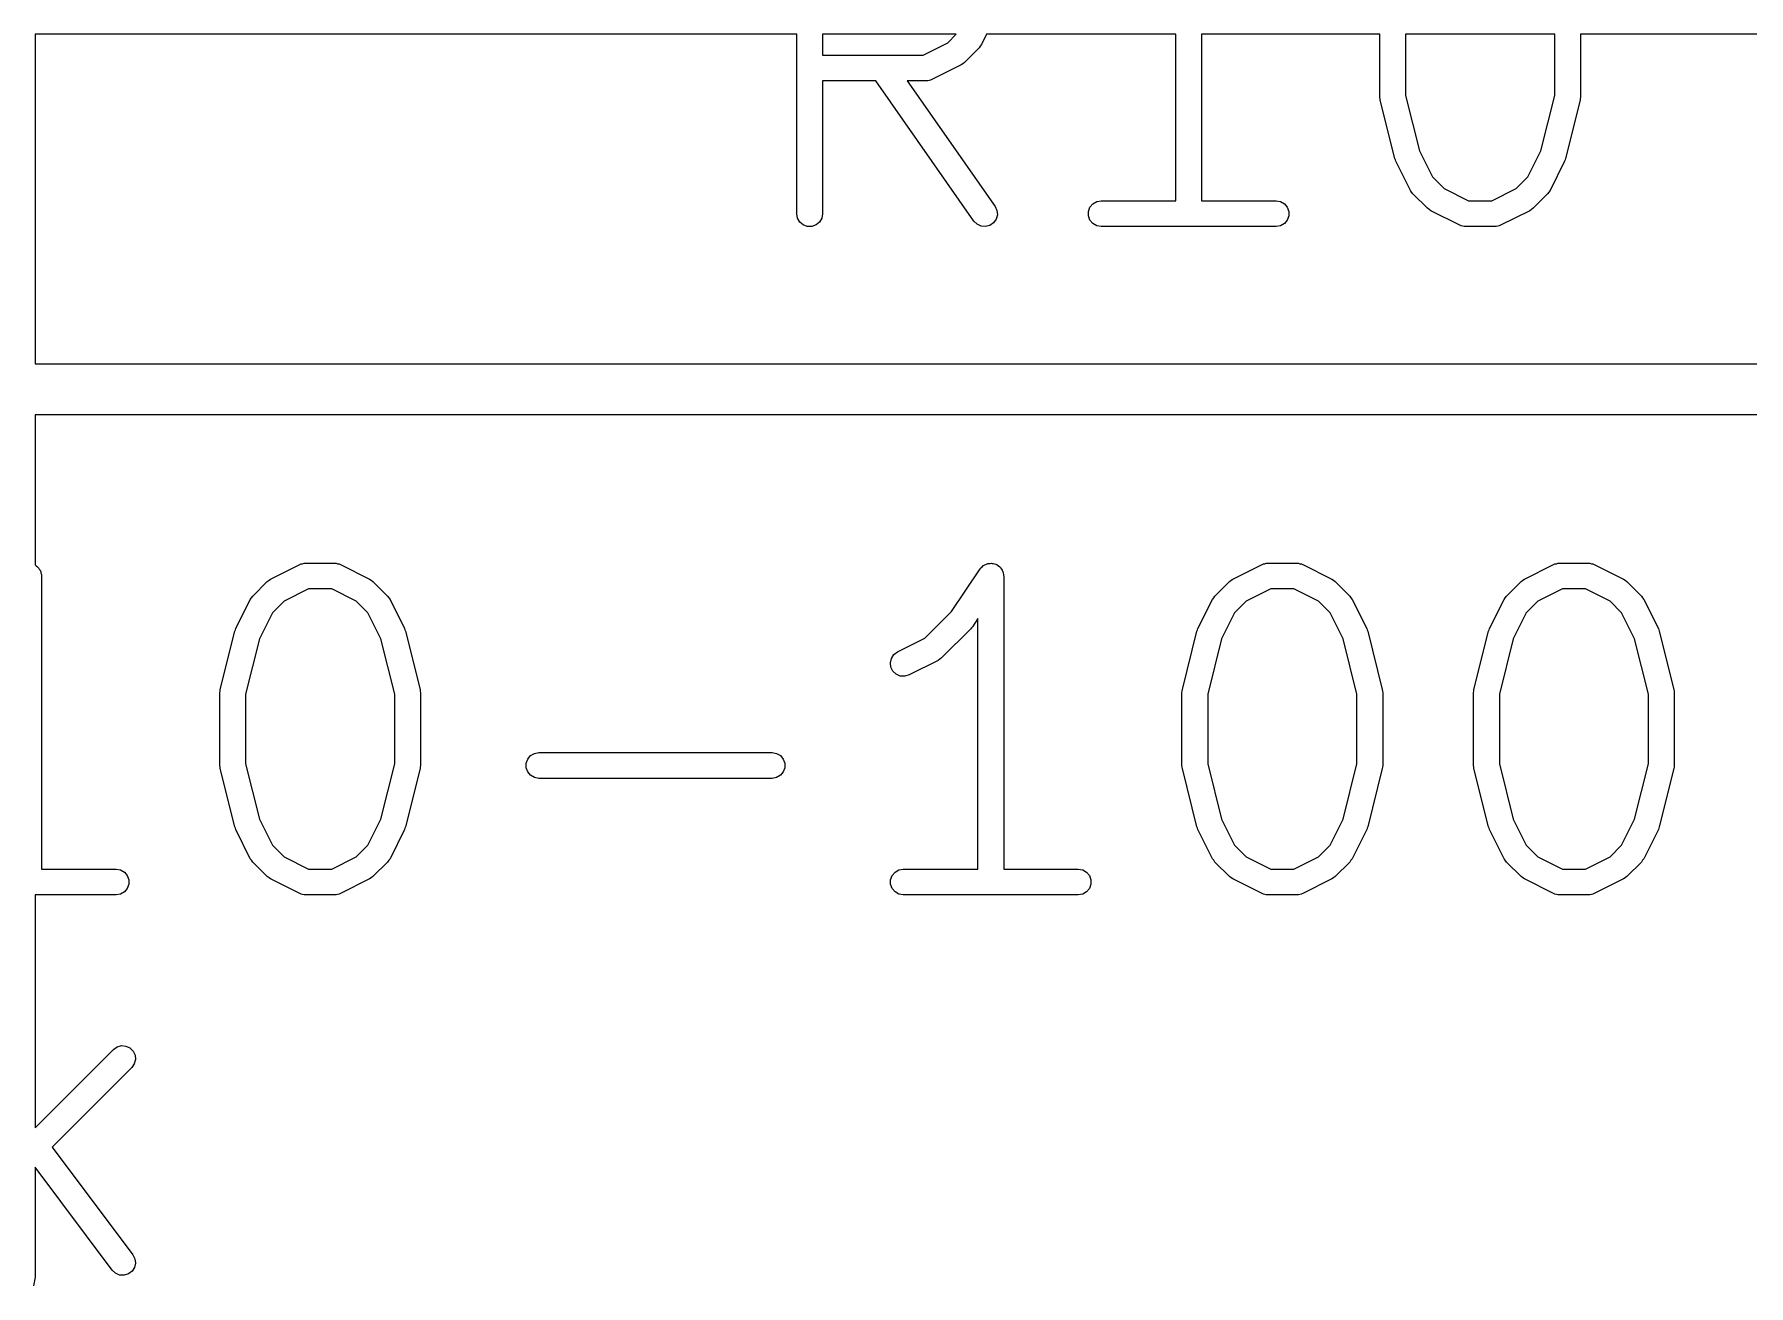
# Model space of a CAD drawing. Extents: x -2.2 to 89.1, y -78.6 to 9.2.
# Drawn here: x 65.1 to 71.85, y -42.53 to -37.6 of the extents above; entities that cross this region are included whole.
import ezdxf

# ---------------------------------------------------------------- set-up
doc = ezdxf.new("R2010")
doc.units = 0
doc.header["$MEASUREMENT"] = 0
doc.layers.add('BLACK', color=7, linetype='CONTINUOUS')

msp = doc.modelspace()

# ---------------------------------------------------------------- linework, layer by layer
at = {"layer": 'Black'}
for p, q in [((68.1015, -37.6), (65.1, -37.6)), ((65.1, -37.6), (65.1, -38.9)), ((68.1015, -38.3075), (68.1015, -37.6)), ((68.2031, -37.6), (68.2031, -37.6822)), ((68.7305, -37.6), (68.2031, -37.6)), ((68.6967, -37.6338), (68.7305, -37.6)), ((68.8501, -37.6), (68.8297, -37.6408)), ((69.5952, -37.6), (68.8501, -37.6)), ((69.5952, -38.2567), (69.5952, -37.6)), ((70.3996, -37.6), (69.6968, -37.6)), ((69.6968, -37.6), (69.6968, -38.2567)), ((70.3996, -37.8479), (70.3996, -37.6)), ((70.5012, -37.6), (70.5012, -37.8417)), ((71.089, -37.6), (70.5012, -37.6)), ((71.089, -37.8417), (71.089, -37.6)), ((72.6353, -37.6), (71.1906, -37.6)), ((71.1906, -37.6), (71.1906, -37.8479)), ((68.2031, -37.6822), (68.5999, -37.6822)), ((68.5999, -37.6822), (68.6967, -37.6338)), ((68.8202, -37.654), (68.7627, -37.7115)), ((68.8248, -37.6474), (68.8202, -37.654)), ((68.8297, -37.6408), (68.8248, -37.6474)), ((68.7495, -37.721), (68.6346, -37.7785)), ((68.7561, -37.7161), (68.7495, -37.721)), ((68.7627, -37.7115), (68.7561, -37.7161)), ((68.4131, -37.7838), (68.2031, -37.7838)), ((68.2031, -37.7838), (68.2031, -38.3075)), ((68.8001, -38.3367), (68.4131, -37.7838)), ((68.6119, -37.7838), (68.5371, -37.7838)), ((68.5371, -37.7838), (68.8833, -38.2784)), ((68.6148, -37.7833), (68.6119, -37.7838)), ((68.6177, -37.7835), (68.6148, -37.7833)), ((68.6234, -37.7818), (68.6177, -37.7835)), ((68.6293, -37.7808), (68.6234, -37.7818)), ((68.6318, -37.7793), (68.6293, -37.7808)), ((68.6346, -37.7785), (68.6318, -37.7793)), ((70.4006, -37.8541), (70.3996, -37.8479)), ((70.4011, -37.8603), (70.4006, -37.8541)), ((70.4585, -38.0901), (70.4011, -37.8603)), ((70.5012, -37.8417), (70.5557, -38.06)), ((71.0344, -38.06), (71.089, -37.8417)), ((71.1891, -37.8602), (71.1316, -38.0901)), ((71.1895, -37.8541), (71.1891, -37.8602)), ((71.1906, -37.8479), (71.1895, -37.8541)), ((70.4608, -38.0951), (70.4585, -38.0901)), ((70.4624, -38.1005), (70.4608, -38.0951)), ((70.5198, -38.2154), (70.4624, -38.1005)), ((70.5557, -38.06), (70.607, -38.1626)), ((70.9831, -38.1626), (71.0344, -38.06)), ((71.1278, -38.1005), (71.0703, -38.2154)), ((71.1294, -38.0951), (71.1278, -38.1005)), ((71.1316, -38.0901), (71.1294, -38.0951)), ((70.607, -38.1626), (70.6528, -38.2083)), ((70.9373, -38.2083), (70.9831, -38.1626)), ((70.5247, -38.2219), (70.5198, -38.2154)), ((70.5293, -38.2286), (70.5247, -38.2219)), ((70.5868, -38.286), (70.5293, -38.2286)), ((70.6528, -38.2083), (70.7496, -38.2567)), ((70.8405, -38.2567), (70.9373, -38.2083)), ((71.0608, -38.2286), (71.0033, -38.286)), ((71.0655, -38.2219), (71.0608, -38.2286)), ((71.0703, -38.2154), (71.0655, -38.2219)), ((68.1045, -38.3249), (68.1015, -38.3075)), ((68.2031, -38.3075), (68.2, -38.3249)), ((68.8833, -38.2784), (68.8908, -38.2944)), ((68.8908, -38.2944), (68.8923, -38.312)), ((69.2513, -38.2987), (69.2573, -38.2821)), ((69.2513, -38.3164), (69.2513, -38.2987)), ((69.2573, -38.2821), (69.2687, -38.2686)), ((69.2687, -38.2686), (69.2839, -38.2598)), ((69.2839, -38.2598), (69.3013, -38.2567)), ((69.3013, -38.2567), (69.5952, -38.2567)), ((69.6968, -38.2567), (69.9907, -38.2567)), ((69.9907, -38.2567), (70.0081, -38.2598)), ((70.0081, -38.2598), (70.0234, -38.2686)), ((70.0234, -38.2686), (70.0347, -38.2821)), ((70.0347, -38.2821), (70.0408, -38.2987)), ((70.0408, -38.2987), (70.0408, -38.3164)), ((70.5935, -38.2907), (70.5868, -38.286)), ((70.6, -38.2955), (70.5935, -38.2907)), ((70.7149, -38.353), (70.6, -38.2955)), ((70.7496, -38.2567), (70.8405, -38.2567)), ((70.9901, -38.2955), (70.8752, -38.353)), ((70.9967, -38.2907), (70.9901, -38.2955)), ((71.0033, -38.286), (70.9967, -38.2907)), ((68.1133, -38.3402), (68.1045, -38.3249)), ((68.1269, -38.3515), (68.1133, -38.3402)), ((68.1434, -38.3576), (68.1269, -38.3515)), ((68.1611, -38.3576), (68.1434, -38.3576)), ((68.1777, -38.3515), (68.1611, -38.3576)), ((68.1912, -38.3402), (68.1777, -38.3515)), ((68.2, -38.3249), (68.1912, -38.3402)), ((68.8125, -38.3492), (68.8001, -38.3367)), ((68.8285, -38.3566), (68.8125, -38.3492)), ((68.8461, -38.3582), (68.8285, -38.3566)), ((68.8632, -38.3536), (68.8461, -38.3582)), ((68.8776, -38.3435), (68.8632, -38.3536)), ((68.8877, -38.329), (68.8776, -38.3435)), ((68.8923, -38.312), (68.8877, -38.329)), ((69.2573, -38.3329), (69.2513, -38.3164)), ((69.2687, -38.3465), (69.2573, -38.3329)), ((69.2839, -38.3553), (69.2687, -38.3465)), ((69.3013, -38.3583), (69.2839, -38.3553)), ((69.9907, -38.3583), (69.3013, -38.3583)), ((70.0081, -38.3553), (69.9907, -38.3583)), ((70.0234, -38.3465), (70.0081, -38.3553)), ((70.0347, -38.3329), (70.0234, -38.3465)), ((70.0408, -38.3164), (70.0347, -38.3329)), ((70.7177, -38.3538), (70.7149, -38.353)), ((70.7202, -38.3553), (70.7177, -38.3538)), ((70.7261, -38.3563), (70.7202, -38.3553)), ((70.7318, -38.358), (70.7261, -38.3563)), ((70.7347, -38.3578), (70.7318, -38.358)), ((70.7376, -38.3583), (70.7347, -38.3578)), ((70.8525, -38.3583), (70.7376, -38.3583)), ((70.8554, -38.3578), (70.8525, -38.3583)), ((70.8583, -38.358), (70.8554, -38.3578)), ((70.864, -38.3563), (70.8583, -38.358)), ((70.8699, -38.3553), (70.864, -38.3563)), ((70.8724, -38.3538), (70.8699, -38.3553)), ((70.8752, -38.353), (70.8724, -38.3538)), ((65.1, -38.9), (75, -38.9)), ((75, -39.1), (65.1, -39.1)), ((65.1, -39.1), (65.1, -39.6921)), ((65.1, -39.6921), (65.1046, -39.696)), ((65.1046, -39.696), (65.1096, -39.6993)), ((65.1096, -39.6993), (65.1113, -39.7016)), ((65.1113, -39.7016), (65.1134, -39.7034)), ((65.1134, -39.7034), (65.1165, -39.7086)), ((65.1165, -39.7086), (65.1201, -39.7135)), ((65.1201, -39.7135), (65.1209, -39.7162)), ((65.1209, -39.7162), (65.1223, -39.7187)), ((65.1223, -39.7187), (65.1233, -39.7246)), ((65.1233, -39.7246), (65.125, -39.7305)), ((66.0285, -39.7481), (66.1434, -39.6906)), ((66.1434, -39.6906), (66.1462, -39.6898)), ((66.1462, -39.6898), (66.1487, -39.6883)), ((66.1487, -39.6883), (66.1546, -39.6873)), ((66.1546, -39.6873), (66.1603, -39.6856)), ((66.1603, -39.6856), (66.1632, -39.6858)), ((66.1632, -39.6858), (66.1661, -39.6852)), ((66.1661, -39.6852), (66.281, -39.6852)), ((66.281, -39.6852), (66.2839, -39.6858)), ((66.2839, -39.6858), (66.2868, -39.6856)), ((66.2868, -39.6856), (66.2925, -39.6873)), ((66.2925, -39.6873), (66.2984, -39.6883)), ((66.2984, -39.6883), (66.3009, -39.6898)), ((66.3009, -39.6898), (66.3037, -39.6906)), ((66.3037, -39.6906), (66.4186, -39.7481)), ((68.712, -39.876), (68.8241, -39.7079)), ((68.8241, -39.7079), (68.8261, -39.7058)), ((68.8261, -39.7058), (68.8275, -39.7034)), ((68.8275, -39.7034), (68.8321, -39.6995)), ((68.8321, -39.6995), (68.8363, -39.6951)), ((68.8363, -39.6951), (68.8388, -39.6939)), ((68.8388, -39.6939), (68.841, -39.6921)), ((68.841, -39.6921), (68.8467, -39.69)), ((68.8467, -39.69), (68.8521, -39.6873)), ((68.8521, -39.6873), (68.8549, -39.687)), ((68.8549, -39.687), (68.8576, -39.686)), ((68.8576, -39.686), (68.8636, -39.686)), ((68.8636, -39.686), (68.8697, -39.6854)), ((68.8697, -39.6854), (68.8724, -39.686)), ((68.8724, -39.686), (68.8752, -39.686)), ((68.8752, -39.686), (68.8809, -39.6881)), ((68.8809, -39.6881), (68.8868, -39.6895)), ((68.8868, -39.6895), (68.8891, -39.6911)), ((68.8891, -39.6911), (68.8918, -39.6921)), ((68.8918, -39.6921), (68.8964, -39.696)), ((68.8964, -39.696), (68.9015, -39.6993)), ((68.9015, -39.6993), (68.9031, -39.7016)), ((68.9031, -39.7016), (68.9053, -39.7034)), ((68.9053, -39.7034), (68.9083, -39.7086)), ((68.9083, -39.7086), (68.9119, -39.7135)), ((68.9119, -39.7135), (68.9127, -39.7162)), ((68.9127, -39.7162), (68.9141, -39.7187)), ((68.9141, -39.7187), (68.9152, -39.7246)), ((68.9152, -39.7246), (68.9169, -39.7305)), ((69.8204, -39.7481), (69.9353, -39.6906)), ((69.9353, -39.6906), (69.9381, -39.6898)), ((69.9381, -39.6898), (69.9406, -39.6883)), ((69.9406, -39.6883), (69.9465, -39.6873)), ((69.9465, -39.6873), (69.9522, -39.6856)), ((69.9522, -39.6856), (69.9551, -39.6858)), ((69.9551, -39.6858), (69.958, -39.6852)), ((69.958, -39.6852), (70.0729, -39.6852)), ((70.0729, -39.6852), (70.0758, -39.6858)), ((70.0758, -39.6858), (70.0787, -39.6856)), ((70.0787, -39.6856), (70.0844, -39.6873)), ((70.0844, -39.6873), (70.0903, -39.6883)), ((70.0903, -39.6883), (70.0928, -39.6898)), ((70.0928, -39.6898), (70.0956, -39.6906)), ((70.0956, -39.6906), (70.2105, -39.7481)), ((70.9694, -39.7481), (71.0843, -39.6906)), ((71.0843, -39.6906), (71.0871, -39.6898)), ((71.0871, -39.6898), (71.0896, -39.6883)), ((71.0896, -39.6883), (71.0955, -39.6873)), ((71.0955, -39.6873), (71.1012, -39.6856)), ((71.1012, -39.6856), (71.1041, -39.6858)), ((71.1041, -39.6858), (71.107, -39.6852)), ((71.107, -39.6852), (71.2219, -39.6852)), ((71.2219, -39.6852), (71.2248, -39.6858)), ((71.2248, -39.6858), (71.2277, -39.6856)), ((71.2277, -39.6856), (71.2334, -39.6873)), ((71.2334, -39.6873), (71.2393, -39.6883)), ((71.2393, -39.6883), (71.2418, -39.6898)), ((71.2418, -39.6898), (71.2446, -39.6906)), ((71.2446, -39.6906), (71.3596, -39.7481)), ((65.125, -39.7305), (65.1248, -39.7333)), ((65.1248, -39.7333), (65.1253, -39.736)), ((65.1253, -39.736), (65.1253, -40.8917)), ((65.9578, -39.815), (66.0153, -39.7576)), ((66.0153, -39.7576), (66.022, -39.7529)), ((66.022, -39.7529), (66.0285, -39.7481)), ((66.1781, -39.7868), (66.0813, -39.8352)), ((66.269, -39.7868), (66.1781, -39.7868)), ((66.3658, -39.8353), (66.269, -39.7868)), ((66.4186, -39.7481), (66.4252, -39.7529)), ((66.4252, -39.7529), (66.4318, -39.7576)), ((66.4318, -39.7576), (66.4893, -39.815)), ((68.9169, -39.7305), (68.9167, -39.7333)), ((68.9167, -39.7333), (68.9172, -39.736)), ((68.9172, -39.736), (68.9172, -40.8917)), ((69.7497, -39.815), (69.8072, -39.7576)), ((69.8072, -39.7576), (69.8138, -39.7529)), ((69.8138, -39.7529), (69.8204, -39.7481)), ((69.97, -39.7868), (69.8732, -39.8352)), ((70.0609, -39.7868), (69.97, -39.7868)), ((70.1577, -39.8353), (70.0609, -39.7868)), ((70.2105, -39.7481), (70.217, -39.7529)), ((70.217, -39.7529), (70.2237, -39.7576)), ((70.2237, -39.7576), (70.2812, -39.815)), ((70.8987, -39.815), (70.9562, -39.7576)), ((70.9562, -39.7576), (70.9629, -39.7529)), ((70.9629, -39.7529), (70.9694, -39.7481)), ((71.119, -39.7868), (71.0222, -39.8352)), ((71.2099, -39.7868), (71.119, -39.7868)), ((71.3067, -39.8353), (71.2099, -39.7868)), ((71.3596, -39.7481), (71.3661, -39.7529)), ((71.3661, -39.7529), (71.3728, -39.7576)), ((71.3728, -39.7576), (71.4302, -39.815)), ((65.8909, -39.9431), (65.9483, -39.8282)), ((65.9483, -39.8282), (65.9532, -39.8217)), ((65.9532, -39.8217), (65.9578, -39.815)), ((66.0813, -39.8352), (66.0355, -39.881)), ((66.4116, -39.881), (66.3658, -39.8353)), ((66.4893, -39.815), (66.494, -39.8217)), ((66.494, -39.8217), (66.4988, -39.8282)), ((66.4988, -39.8282), (66.5563, -39.9431)), ((69.6827, -39.9431), (69.7402, -39.8282)), ((69.7402, -39.8282), (69.745, -39.8217)), ((69.745, -39.8217), (69.7497, -39.815)), ((69.8732, -39.8352), (69.8274, -39.881)), ((70.2035, -39.881), (70.1577, -39.8353)), ((70.2812, -39.815), (70.2858, -39.8217)), ((70.2858, -39.8217), (70.2907, -39.8282)), ((70.2907, -39.8282), (70.3481, -39.9431)), ((70.8318, -39.9431), (70.8892, -39.8282)), ((70.8892, -39.8282), (70.8941, -39.8217)), ((70.8941, -39.8217), (70.8987, -39.815)), ((71.0222, -39.8352), (70.9764, -39.881)), ((71.3525, -39.881), (71.3067, -39.8353)), ((71.4302, -39.815), (71.4349, -39.8217)), ((71.4349, -39.8217), (71.4397, -39.8282)), ((71.4397, -39.8282), (71.4972, -39.9431)), ((66.0355, -39.881), (65.9842, -39.9836)), ((66.4629, -39.9836), (66.4116, -39.881)), ((68.6065, -39.9816), (68.712, -39.876)), ((68.8156, -39.9038), (68.7937, -39.9366)), ((68.8156, -40.8917), (68.8156, -39.9038)), ((69.8274, -39.881), (69.7761, -39.9836)), ((70.2548, -39.9836), (70.2035, -39.881)), ((70.9764, -39.881), (70.9251, -39.9836)), ((71.4038, -39.9836), (71.3525, -39.881)), ((65.8296, -40.1833), (65.887, -39.9535)), ((65.887, -39.9535), (65.8893, -39.9485)), ((65.8893, -39.9485), (65.8909, -39.9431)), ((65.9842, -39.9836), (65.9297, -40.2019)), ((66.5175, -40.2019), (66.4629, -39.9836)), ((66.5563, -39.9431), (66.5579, -39.9485)), ((66.5579, -39.9485), (66.5601, -39.9535)), ((66.5601, -39.9535), (66.6176, -40.1833)), ((68.4989, -40.0353), (68.6065, -39.9816)), ((68.7874, -39.9443), (68.6725, -40.0592)), ((68.7903, -39.9402), (68.7874, -39.9443)), ((68.7937, -39.9366), (68.7903, -39.9402)), ((69.6214, -40.1833), (69.6789, -39.9535)), ((69.6789, -39.9535), (69.6811, -39.9485)), ((69.6811, -39.9485), (69.6827, -39.9431)), ((69.7761, -39.9836), (69.7215, -40.2019)), ((70.3093, -40.2019), (70.2548, -39.9836)), ((70.3481, -39.9431), (70.3497, -39.9485)), ((70.3497, -39.9485), (70.352, -39.9535)), ((70.352, -39.9535), (70.4094, -40.1833)), ((70.7705, -40.1833), (70.8279, -39.9535)), ((70.8279, -39.9535), (70.8302, -39.9485)), ((70.8302, -39.9485), (70.8318, -39.9431)), ((70.9251, -39.9836), (70.8706, -40.2019)), ((71.4584, -40.2019), (71.4038, -39.9836)), ((71.4972, -39.9431), (71.4988, -39.9485)), ((71.4988, -39.9485), (71.501, -39.9535)), ((71.501, -39.9535), (71.5585, -40.1833)), ((68.471, -40.0777), (68.4751, -40.0606)), ((68.4751, -40.0606), (68.4848, -40.0458)), ((68.4848, -40.0458), (68.4989, -40.0353)), ((68.6658, -40.0639), (68.6593, -40.0687)), ((68.6725, -40.0592), (68.6658, -40.0639)), ((68.473, -40.0952), (68.471, -40.0777)), ((68.4809, -40.111), (68.473, -40.0952)), ((68.4937, -40.1232), (68.4809, -40.111)), ((68.5099, -40.1302), (68.4937, -40.1232)), ((68.5275, -40.1312), (68.5099, -40.1302)), ((68.5444, -40.1262), (68.5275, -40.1312)), ((68.6593, -40.0687), (68.5444, -40.1262)), ((65.8281, -40.1957), (65.8291, -40.1895)), ((65.8281, -40.4829), (65.8281, -40.1957)), ((65.8291, -40.1895), (65.8296, -40.1833)), ((66.6176, -40.1833), (66.618, -40.1895)), ((66.618, -40.1895), (66.6191, -40.1957)), ((66.6191, -40.1957), (66.6191, -40.4829)), ((69.6199, -40.1957), (69.621, -40.1895)), ((69.6199, -40.4829), (69.6199, -40.1957)), ((69.621, -40.1895), (69.6214, -40.1833)), ((70.4094, -40.1833), (70.4099, -40.1895)), ((70.4099, -40.1895), (70.4109, -40.1957)), ((70.4109, -40.1957), (70.4109, -40.4829)), ((70.769, -40.1957), (70.77, -40.1895)), ((70.769, -40.4829), (70.769, -40.1957)), ((70.77, -40.1895), (70.7705, -40.1833)), ((71.5585, -40.1833), (71.5589, -40.1895)), ((71.5589, -40.1895), (71.56, -40.1957)), ((71.56, -40.1957), (71.56, -40.4829)), ((65.9297, -40.2019), (65.9297, -40.4767)), ((66.5175, -40.4767), (66.5175, -40.2019)), ((69.7215, -40.2019), (69.7215, -40.4767)), ((70.3093, -40.4767), (70.3093, -40.2019)), ((70.8706, -40.2019), (70.8706, -40.4767)), ((71.4584, -40.4767), (71.4584, -40.2019)), ((67.0353, -40.4741), (67.0414, -40.4575)), ((67.0414, -40.4575), (67.0527, -40.444)), ((67.0527, -40.444), (67.068, -40.4352)), ((67.068, -40.4352), (67.0854, -40.4321)), ((67.0854, -40.4321), (68.0046, -40.4321)), ((68.0046, -40.4321), (68.022, -40.4352)), ((68.022, -40.4352), (68.0373, -40.444)), ((68.0373, -40.444), (68.0486, -40.4575)), ((68.0486, -40.4575), (68.0546, -40.4741)), ((65.8291, -40.4891), (65.8281, -40.4829)), ((65.8296, -40.4952), (65.8291, -40.4891)), ((65.887, -40.7251), (65.8296, -40.4952)), ((65.9297, -40.4767), (65.9842, -40.695)), ((66.4629, -40.695), (66.5175, -40.4767)), ((66.6176, -40.4952), (66.5601, -40.7251)), ((66.618, -40.4891), (66.6176, -40.4952)), ((66.6191, -40.4829), (66.618, -40.4891)), ((67.0353, -40.4917), (67.0353, -40.4741)), ((67.0414, -40.5083), (67.0353, -40.4917)), ((67.0527, -40.5218), (67.0414, -40.5083)), ((67.068, -40.5307), (67.0527, -40.5218)), ((67.0854, -40.5337), (67.068, -40.5307)), ((68.0046, -40.5337), (67.0854, -40.5337)), ((68.022, -40.5307), (68.0046, -40.5337)), ((68.0373, -40.5218), (68.022, -40.5307)), ((68.0486, -40.5083), (68.0373, -40.5218)), ((68.0546, -40.4917), (68.0486, -40.5083)), ((68.0546, -40.4741), (68.0546, -40.4917)), ((69.621, -40.4891), (69.6199, -40.4829)), ((69.6214, -40.4952), (69.621, -40.4891)), ((69.6789, -40.7251), (69.6214, -40.4952)), ((69.7215, -40.4767), (69.7761, -40.695)), ((70.2548, -40.695), (70.3093, -40.4767)), ((70.4094, -40.4952), (70.352, -40.7251)), ((70.4099, -40.4891), (70.4094, -40.4952)), ((70.4109, -40.4829), (70.4099, -40.4891)), ((70.77, -40.4891), (70.769, -40.4829)), ((70.7705, -40.4952), (70.77, -40.4891)), ((70.8279, -40.7251), (70.7705, -40.4952)), ((70.8706, -40.4767), (70.9251, -40.695)), ((71.4038, -40.695), (71.4584, -40.4767)), ((71.5585, -40.4952), (71.501, -40.7251)), ((71.5589, -40.4891), (71.5585, -40.4952)), ((71.56, -40.4829), (71.5589, -40.4891)), ((65.8893, -40.7301), (65.887, -40.7251)), ((65.8909, -40.7355), (65.8893, -40.7301)), ((65.9483, -40.8504), (65.8909, -40.7355)), ((65.9842, -40.695), (66.0355, -40.7976)), ((66.4116, -40.7976), (66.4629, -40.695)), ((66.5563, -40.7355), (66.4988, -40.8504)), ((66.5579, -40.7301), (66.5563, -40.7355)), ((66.5601, -40.7251), (66.5579, -40.7301)), ((69.6811, -40.7301), (69.6789, -40.7251)), ((69.6827, -40.7355), (69.6811, -40.7301)), ((69.7402, -40.8504), (69.6827, -40.7355)), ((69.7761, -40.695), (69.8274, -40.7976)), ((70.2035, -40.7976), (70.2548, -40.695)), ((70.3481, -40.7355), (70.2907, -40.8504)), ((70.3497, -40.7301), (70.3481, -40.7355)), ((70.352, -40.7251), (70.3497, -40.7301)), ((70.8302, -40.7301), (70.8279, -40.7251)), ((70.8318, -40.7355), (70.8302, -40.7301)), ((70.8892, -40.8504), (70.8318, -40.7355)), ((70.9251, -40.695), (70.9764, -40.7976)), ((71.3525, -40.7976), (71.4038, -40.695)), ((71.4972, -40.7355), (71.4397, -40.8504)), ((71.4988, -40.7301), (71.4972, -40.7355)), ((71.501, -40.7251), (71.4988, -40.7301)), ((66.0355, -40.7976), (66.0813, -40.8433)), ((66.3658, -40.8433), (66.4116, -40.7976)), ((69.8274, -40.7976), (69.8732, -40.8433)), ((70.1577, -40.8433), (70.2035, -40.7976)), ((70.9764, -40.7976), (71.0222, -40.8433)), ((71.3067, -40.8433), (71.3525, -40.7976)), ((65.9532, -40.8569), (65.9483, -40.8504)), ((65.9578, -40.8636), (65.9532, -40.8569)), ((66.0153, -40.921), (65.9578, -40.8636)), ((66.0813, -40.8433), (66.1781, -40.8917)), ((66.269, -40.8917), (66.3658, -40.8433)), ((66.4893, -40.8636), (66.4318, -40.921)), ((66.494, -40.8569), (66.4893, -40.8636)), ((66.4988, -40.8504), (66.494, -40.8569)), ((69.745, -40.8569), (69.7402, -40.8504)), ((69.7497, -40.8636), (69.745, -40.8569)), ((69.8072, -40.921), (69.7497, -40.8636)), ((69.8732, -40.8433), (69.97, -40.8917)), ((70.0609, -40.8917), (70.1577, -40.8433)), ((70.2812, -40.8636), (70.2237, -40.921)), ((70.2858, -40.8569), (70.2812, -40.8636)), ((70.2907, -40.8504), (70.2858, -40.8569)), ((70.8941, -40.8569), (70.8892, -40.8504)), ((70.8987, -40.8636), (70.8941, -40.8569)), ((70.9562, -40.921), (70.8987, -40.8636)), ((71.0222, -40.8433), (71.119, -40.8917)), ((71.2099, -40.8917), (71.3067, -40.8433)), ((71.4302, -40.8636), (71.3728, -40.921)), ((71.4349, -40.8569), (71.4302, -40.8636)), ((71.4397, -40.8504), (71.4349, -40.8569)), ((65.1253, -40.8917), (65.4192, -40.8917)), ((65.4192, -40.8917), (65.4366, -40.8948)), ((65.4366, -40.8948), (65.4519, -40.9036)), ((65.4519, -40.9036), (65.4632, -40.9171)), ((65.4632, -40.9171), (65.4693, -40.9337)), ((65.4693, -40.9337), (65.4693, -40.9514)), ((66.022, -40.9257), (66.0153, -40.921)), ((66.0285, -40.9305), (66.022, -40.9257)), ((66.1434, -40.988), (66.0285, -40.9305)), ((66.1781, -40.8917), (66.269, -40.8917)), ((66.4186, -40.9305), (66.3037, -40.988)), ((66.4252, -40.9257), (66.4186, -40.9305)), ((66.4318, -40.921), (66.4252, -40.9257)), ((68.4716, -40.9337), (68.4777, -40.9171)), ((68.4716, -40.9514), (68.4716, -40.9337)), ((68.4777, -40.9171), (68.489, -40.9036)), ((68.489, -40.9036), (68.5043, -40.8948)), ((68.5043, -40.8948), (68.5217, -40.8917)), ((68.5217, -40.8917), (68.8156, -40.8917)), ((68.9172, -40.8917), (69.2111, -40.8917)), ((69.2111, -40.8917), (69.2285, -40.8948)), ((69.2285, -40.8948), (69.2437, -40.9036)), ((69.2437, -40.9036), (69.2551, -40.9171)), ((69.2551, -40.9171), (69.2611, -40.9337)), ((69.2611, -40.9337), (69.2611, -40.9514)), ((69.8138, -40.9257), (69.8072, -40.921)), ((69.8204, -40.9305), (69.8138, -40.9257)), ((69.9353, -40.988), (69.8204, -40.9305)), ((69.97, -40.8917), (70.0609, -40.8917)), ((70.2105, -40.9305), (70.0956, -40.988)), ((70.2171, -40.9257), (70.2105, -40.9305)), ((70.2237, -40.921), (70.2171, -40.9257)), ((70.9629, -40.9257), (70.9562, -40.921)), ((70.9694, -40.9305), (70.9629, -40.9257)), ((71.0843, -40.988), (70.9694, -40.9305)), ((71.119, -40.8917), (71.2099, -40.8917)), ((71.3596, -40.9305), (71.2446, -40.988)), ((71.3661, -40.9257), (71.3596, -40.9305)), ((71.3728, -40.921), (71.3661, -40.9257)), ((65.4192, -40.9933), (65.1, -40.9933)), ((65.1, -40.9933), (65.1, -41.9113)), ((65.4366, -40.9903), (65.4192, -40.9933)), ((65.4519, -40.9815), (65.4366, -40.9903)), ((65.4632, -40.9679), (65.4519, -40.9815)), ((65.4693, -40.9514), (65.4632, -40.9679)), ((66.1462, -40.9888), (66.1434, -40.988)), ((66.1487, -40.9903), (66.1462, -40.9888)), ((66.1546, -40.9913), (66.1487, -40.9903)), ((66.1603, -40.993), (66.1546, -40.9913)), ((66.1632, -40.9928), (66.1603, -40.993)), ((66.1661, -40.9933), (66.1632, -40.9928)), ((66.281, -40.9933), (66.1661, -40.9933)), ((66.2839, -40.9928), (66.281, -40.9933)), ((66.2868, -40.993), (66.2839, -40.9928)), ((66.2925, -40.9913), (66.2868, -40.993)), ((66.2984, -40.9903), (66.2925, -40.9913)), ((66.3009, -40.9888), (66.2984, -40.9903)), ((66.3037, -40.988), (66.3009, -40.9888)), ((68.4777, -40.9679), (68.4716, -40.9514)), ((68.489, -40.9815), (68.4777, -40.9679)), ((68.5043, -40.9903), (68.489, -40.9815)), ((68.5217, -40.9933), (68.5043, -40.9903)), ((69.2111, -40.9933), (68.5217, -40.9933)), ((69.2285, -40.9903), (69.2111, -40.9933)), ((69.2437, -40.9815), (69.2285, -40.9903)), ((69.2551, -40.9679), (69.2437, -40.9815)), ((69.2611, -40.9514), (69.2551, -40.9679)), ((69.9381, -40.9888), (69.9353, -40.988)), ((69.9406, -40.9903), (69.9381, -40.9888)), ((69.9465, -40.9913), (69.9406, -40.9903)), ((69.9522, -40.993), (69.9465, -40.9913)), ((69.9551, -40.9928), (69.9522, -40.993)), ((69.958, -40.9933), (69.9551, -40.9928)), ((70.0729, -40.9933), (69.958, -40.9933)), ((70.0758, -40.9928), (70.0729, -40.9933)), ((70.0787, -40.993), (70.0758, -40.9928)), ((70.0844, -40.9913), (70.0787, -40.993)), ((70.0903, -40.9903), (70.0844, -40.9913)), ((70.0928, -40.9888), (70.0903, -40.9903)), ((70.0956, -40.988), (70.0928, -40.9888)), ((71.0871, -40.9888), (71.0843, -40.988)), ((71.0896, -40.9903), (71.0871, -40.9888)), ((71.0955, -40.9913), (71.0896, -40.9903)), ((71.1012, -40.993), (71.0955, -40.9913)), ((71.1041, -40.9928), (71.1012, -40.993)), ((71.107, -40.9933), (71.1041, -40.9928)), ((71.2219, -40.9933), (71.107, -40.9933)), ((71.2248, -40.9928), (71.2219, -40.9933)), ((71.2277, -40.993), (71.2248, -40.9928)), ((71.2334, -40.9913), (71.2277, -40.993)), ((71.2393, -40.9903), (71.2334, -40.9913)), ((71.2418, -40.9888), (71.2393, -40.9903)), ((71.2446, -40.988), (71.2418, -40.9888)), ((65.1, -41.9113), (65.4091, -41.6023)), ((65.4091, -41.6023), (65.4235, -41.5922)), ((65.4235, -41.5922), (65.4406, -41.5876)), ((65.4406, -41.5876), (65.4581, -41.5891)), ((65.4581, -41.5891), (65.4741, -41.5966)), ((65.4741, -41.5966), (65.4866, -41.6091)), ((65.4866, -41.6091), (65.494, -41.6251)), ((65.4809, -41.6741), (65.1673, -41.9877)), ((65.491, -41.6597), (65.4809, -41.6741)), ((65.4956, -41.6426), (65.491, -41.6597)), ((65.494, -41.6251), (65.4956, -41.6426)), ((65.1673, -41.9877), (65.4856, -42.4121)), ((65.4043, -42.473), (65.1, -42.0672)), ((65.1, -42.0672), (65.1, -42.5)), ((65.4856, -42.4121), (65.4936, -42.4278)), ((65.4936, -42.4278), (65.4957, -42.4453)), ((65.4172, -42.4851), (65.4043, -42.473)), ((65.4334, -42.492), (65.4172, -42.4851)), ((65.4511, -42.493), (65.4334, -42.492)), ((65.4679, -42.4879), (65.4511, -42.493)), ((65.4821, -42.4773), (65.4679, -42.4879)), ((65.4917, -42.4625), (65.4821, -42.4773)), ((65.4957, -42.4453), (65.4917, -42.4625)), ((65.1, -42.5), (65.094, -42.5342))]:
    msp.add_line(p, q, dxfattribs=at)

doc.saveas('drawing.dxf')
